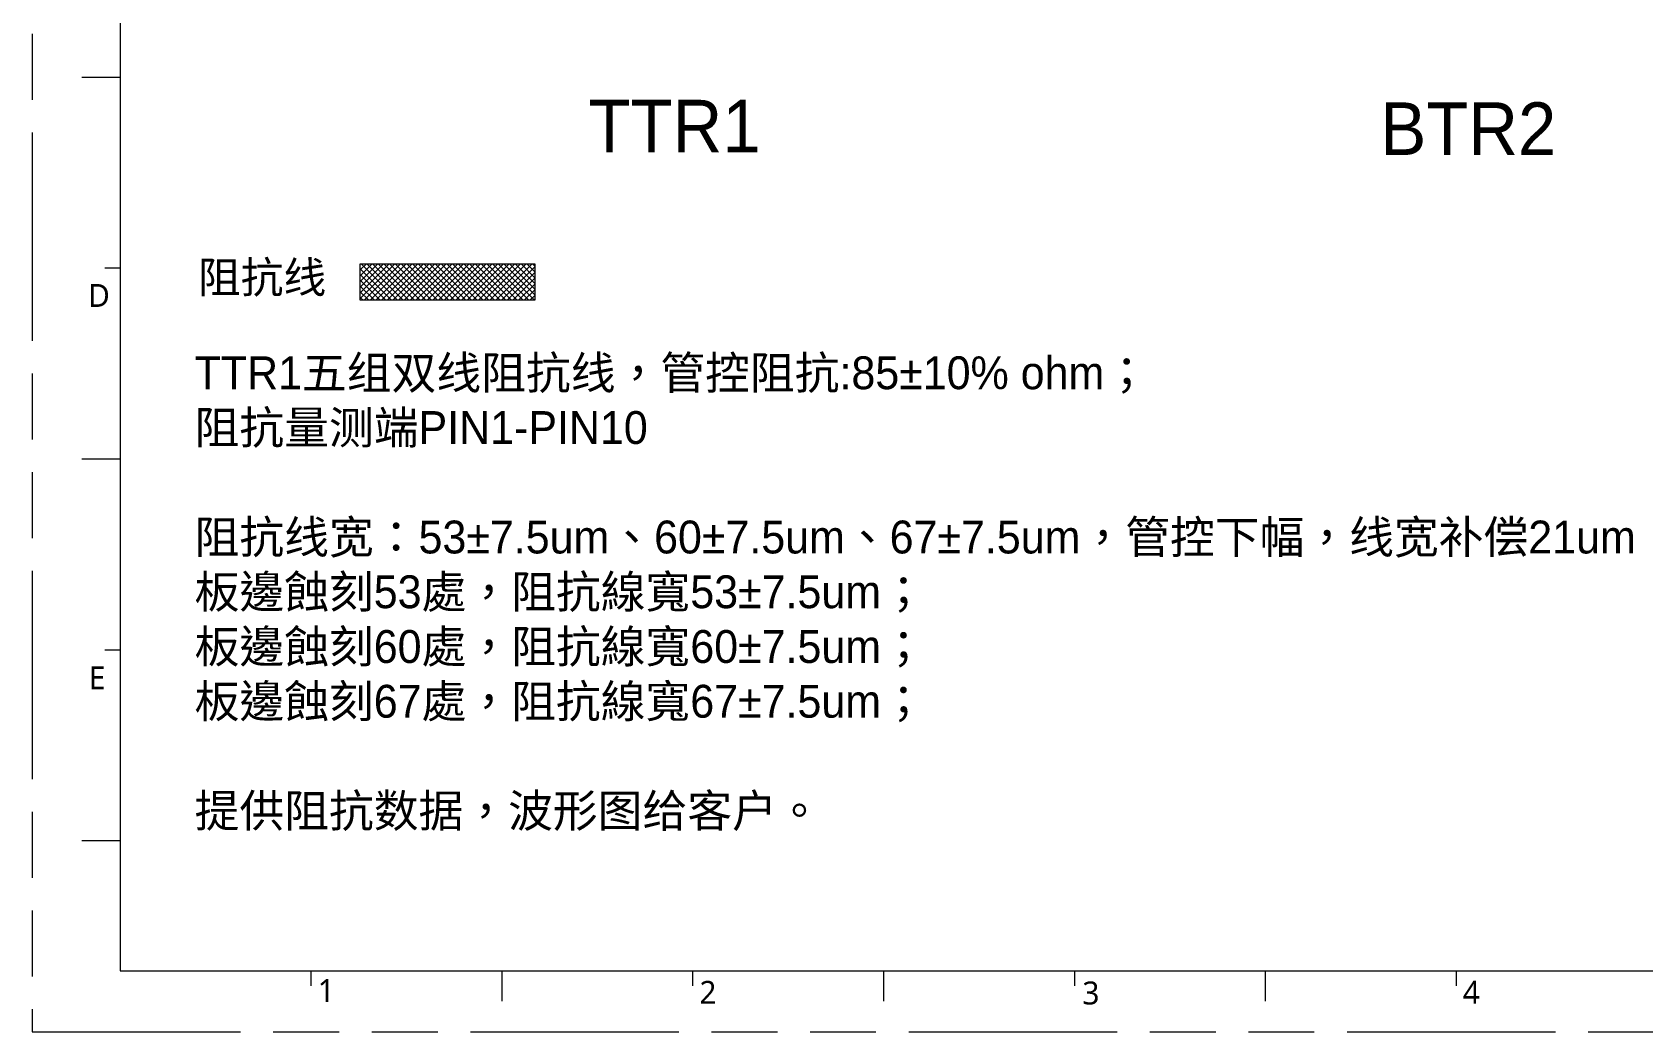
# Model space of a CAD drawing. Extents: x 3811 to 4077, y -444 to -307.
# Drawn here: x 3933.9 to 4007.5, y -444.3 to -398.7 of the extents above; entities that cross this region are included whole.
import ezdxf

# ---------------------------------------------------------------- set-up
doc = ezdxf.new("R2010")
doc.units = 0
doc.linetypes.add('PHANTOM', pattern=[29.5, 9.5, -1.5, 3, -1.5, 3, -1.5, 9.5])
doc.layers.get('0').update_dxf_attribs({"lineweight": 9})
doc.layers.add('0PAPERF', color=2, linetype='PHANTOM', lineweight=9, plot=False)
doc.layers.add('DIM', color=3, linetype='Continuous', lineweight=5)
doc.layers.add('備註', color=1, linetype='Continuous', lineweight=9)
doc.layers.add('鵬鼎', color=5, linetype='Continuous')
doc.styles.get("Standard").update_dxf_attribs({"font": 'PMingLiU.ttf'})

msp = doc.modelspace()

# ---------------------------------------------------------------- hatches: boundary and pattern name
at = {"layer": '備註'}
h = msp.add_hatch(dxfattribs=at)
h.set_pattern_fill('ANSI37', color=3, scale=0.058061, style=0)
h.set_pattern_definition([(45, (2217.22281, -186.77912), (-0.130350214, 0.130350214), []), (135, (2217.22281, -186.77912), (-0.130350214, -0.130350214), [])])
h.paths.add_polyline_path([(3948.901, -409.296), (3956.863, -409.296), (3956.863, -410.953), (3948.901, -410.953)])

# ---------------------------------------------------------------- linework, layer by layer
for p, q in [((3937.938, -348.532), (3937.938, -441.545)), ((3937.938, -400.787), (3936.197, -400.787)), ((3937.938, -409.496), (3937.242, -409.496)), ((3937.938, -418.205), (3936.197, -418.205)), ((3937.938, -426.914), (3937.242, -426.914)), ((3937.938, -435.623), (3936.197, -435.623)), ((3937.938, -441.545), (4072.407, -441.545)), ((3946.648, -441.545), (3946.648, -442.242)), ((3964.066, -441.545), (3964.066, -442.242)), ((3981.484, -441.545), (3981.484, -442.242)), ((3998.902, -441.545), (3998.902, -442.242))]:
    msp.add_line(p, q)
at = {"color": 0}
for p, q in [((3955.357, -441.545), (3955.357, -442.939)), ((3972.775, -441.545), (3972.775, -442.939)), ((3990.193, -441.545), (3990.193, -442.939))]:
    msp.add_line(p, q, dxfattribs=at)
at = {"layer": '0PAPERF'}
for p, q in [((3933.932, -343.304), (3933.932, -444.332)), ((3933.932, -444.332), (4076.798, -444.332))]:
    msp.add_line(p, q, dxfattribs=at)
at = {"layer": '備註', "color": 3, "linetype": 'Continuous'}
msp.add_lwpolyline([(3948.901, -409.296), (3956.863, -409.296), (3956.863, -410.953), (3948.901, -410.953)], close=True, dxfattribs=at)

# ---------------------------------------------------------------- texts
at = {"layer": 'DIM', "color": 0, "char_height": 1.04509, "width": 0.63628, "attachment_point": 1}
for s, insert in [('{\\fMicrosoft JhengHei|b0|i0|c136|p0;1}', (3946.958, -441.929)), ('{\\fMicrosoft JhengHei|b0|i0|c136|p0;2}', (3964.376, -442.012)), ('{\\fMicrosoft JhengHei|b0|i0|c136|p0;3}', (3981.85, -442.039)), ('{\\fMicrosoft JhengHei|b0|i0|c136|p0;4}', (3999.208, -442.009))]:
    msp.add_mtext(s, dxfattribs=dict(at, insert=insert))
at = {"layer": '備註', "color": 1, "lineweight": 0, "char_height": 2.4, "attachment_point": 1}
for s, insert in [('{\\fPMingLiU|b0|i0|c136|p2;\\C256;TTR1}', (3959.318, -401.809)), ('{\\fPMingLiU|b0|i0|c136|p2;\\C256;BTR2}', (3995.449, -401.925))]:
    msp.add_mtext(s, dxfattribs=dict(at, insert=insert))
at = {"layer": '備註', "lineweight": 0, "attachment_point": 1}
for s, insert, char_height, width in [('{\\fMingLiU|b0|i0|c136|p2;阻抗线}', (3941.492, -409.192), 1.43072, 7.15474), ('{\\fPMingLiU|b0|i0|c0|p18;\\P\\P\\fPMingLiU|b0|i0|c136|p18;TTR1五组双线阻抗线，管控阻抗:85%%P10%\\fPMingLiU|b0|i0|c0|p18; \\fPMingLiU|b0|i0|c136|p18;ohm；\\P阻抗量测端PIN1-PIN10\\P\\P阻抗线宽：53%%P7.5um、60%%P7.5um、67%%P7.5um，管控下幅，线宽补偿21um\\P板邊蝕刻53處，阻抗線寬53%%P7.5um；\\P板邊蝕刻60處，阻抗線寬60%%P7.5um；\\P板邊蝕刻67處，阻抗線寬67%%P7.5um；\\P\\P\\fMingLiU|b0|i0|c136|p18;提供阻抗数据，波形图给客户。}', (3941.34, -408.519), 1.498445, 80.80558)]:
    msp.add_mtext(s, dxfattribs=dict(at, insert=insert, char_height=char_height, width=width))
at = {"layer": '鵬鼎', "color": 0, "char_height": 1.04509, "width": 1.9713, "attachment_point": 1}
for s, insert in [('{\\fMicrosoft JhengHei|b0|i0|c136|p0;D}', (3936.48, -410.215)), ('{\\fMicrosoft JhengHei|b0|i0|c136|p0;E}', (3936.51, -427.662))]:
    msp.add_mtext(s, dxfattribs=dict(at, insert=insert))

doc.saveas('drawing.dxf')
